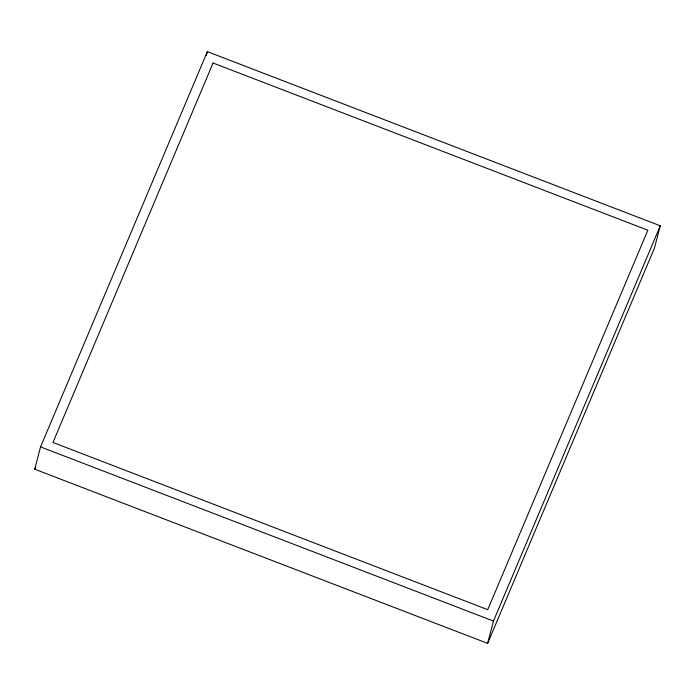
<?xml version="1.0" encoding="UTF-8"?>
<svg xmlns="http://www.w3.org/2000/svg" width="695" height="695" viewBox="0 0 695 695"><rect width="100%" height="100%" fill="white"/><g stroke="black" fill="none" stroke-linecap="round" stroke-linejoin="round"><path stroke-width="1.04" d="M34.75 469.203L40.562 446.894L207.353 51.63L660.25 225.797L654.438 248.106L487.647 643.37L34.75 469.203L35.593 467.205M206.293 55.687L207.353 51.63M487.647 643.37L493.459 621.069L660.25 225.797M40.562 446.894L493.459 621.069M213.07 63.019L52.95 442.472L487.742 609.68L647.853 230.219L213.07 63.019"/></g></svg>
